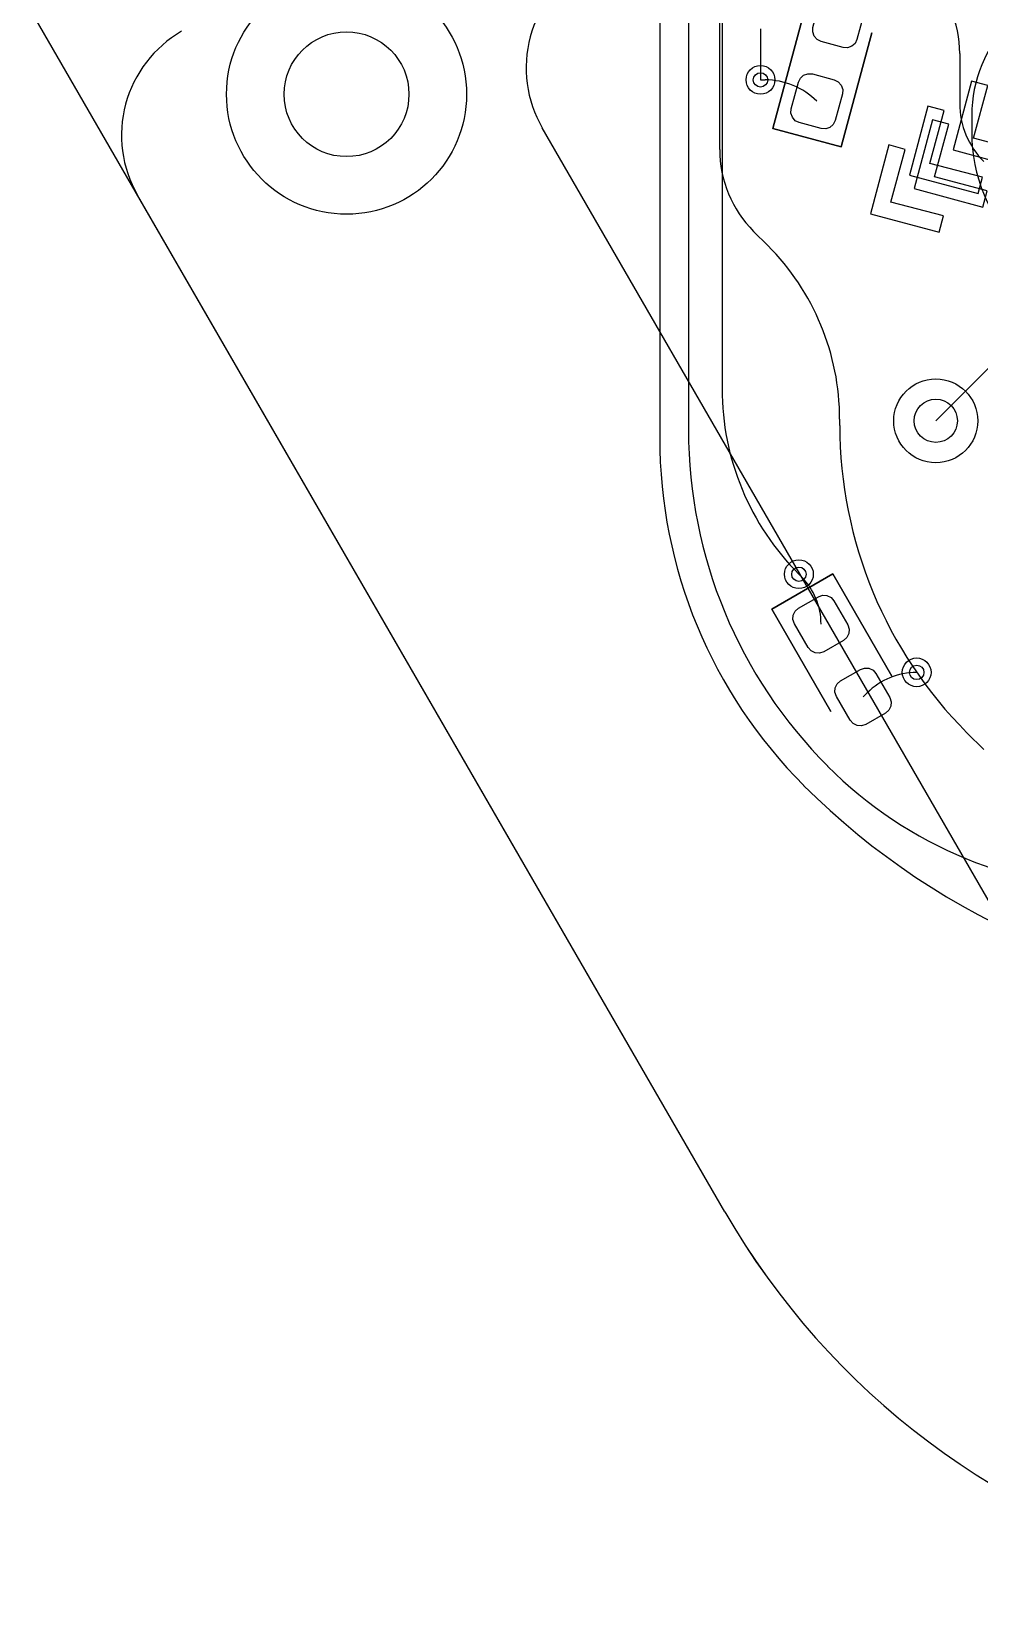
# Model space of a CAD drawing. Header units: millimetres. Extents: x -220 to 263, y -14 to 135.
# Drawn here: x 9.43 to 29.19, y -14.29 to 18.31 of the extents above; entities that cross this region are included whole.
import ezdxf

# ---------------------------------------------------------------- set-up
doc = ezdxf.new("R2010")
doc.units = ezdxf.units.MM
doc.layers.get('0').update_dxf_attribs({"color": 96, "lineweight": 25, "true_color": 0x008000})
for name, color, linetype, lineweight, true_color in [('livello 10', 6, 'Continuous', 25, 0xff00ff), ('livello 11', 30, 'Continuous', 25, 0xff7f00), ('livello 8', 18, 'Continuous', 25, 0x000000), ('livello 9', 18, 'Continuous', 25, 0x000000)]:
    doc.layers.add(name, color=color, linetype=linetype, lineweight=lineweight, true_color=true_color)

msp = doc.modelspace()

# ---------------------------------------------------------------- linework, layer by layer
msp.add_line((23.879, -6.286), (9.433, 18.733))
msp.add_circle((16, 17), 2.5)
msp.add_arc((37.735, 1.714), 16, 210, 302.3968)
at = {"layer": 'livello 10'}
msp.add_line((23.879, -6.286), (11.648, 14.897), dxfattribs=at)
at = {"layer": 'livello 10', "flags": 128}
msp.add_lwpolyline([(30.807, -2.287), (20.077, 16.299)], dxfattribs=at)
at = {"layer": 'livello 10'}
msp.add_circle((16, 17), 1.3, dxfattribs=at)
for centre, radius, start, end in [((22.242, 17.549), 2.5, 120, 210), ((13.813, 16.147), 2.5, 120, 210), ((37.735, 1.714), 16, 210, 302.3968)]:
    msp.add_arc(centre, radius, start, end, dxfattribs=at)
at = {"layer": 'livello 11', "color": 250, "true_color": 0x2f2d31, "flags": 128}
msp.add_lwpolyline([(23.879, -6.286), (9.433, 18.733)], dxfattribs=at)
at = {"layer": 'livello 11', "color": 139, "true_color": 0x174d58, "flags": 128}
for points in [[(24.883, 16.286), (25.52, 18.662)], [(26.94, 18.281), (26.303, 15.905)], [(30.159, 15.794), (29.059, 16.085), (29.357, 17.184), (29.019, 17.274), (28.634, 15.84), (30.069, 15.456), (30.159, 15.794)], [(29.25, 15.269), (28.15, 15.56), (28.448, 16.659), (28.109, 16.749), (27.724, 15.315), (29.159, 14.93), (29.25, 15.269)], [(26.303, 15.905), (24.883, 16.286)], [(24.856, 6.269), (26.129, 7.004)], [(26.129, 7.004), (27.359, 4.874)], [(26.086, 4.139), (24.856, 6.269)]]:
    msp.add_lwpolyline(points, dxfattribs=at)
at = {"layer": 'livello 11', "color": 168, "true_color": 0x0d115e, "flags": 128}
for points in [[(25.52, 18.662), (24.883, 16.286)], [(26.303, 15.905), (26.94, 18.281)], [(29.347, 14.988), (28.247, 15.279), (28.545, 16.377), (28.207, 16.468), (27.822, 15.033), (29.257, 14.649), (29.347, 14.988)], [(24.883, 16.286), (26.303, 15.905)], [(28.438, 14.463), (27.338, 14.754), (27.636, 15.852), (27.297, 15.943), (26.912, 14.508), (28.347, 14.124), (28.438, 14.463)], [(26.129, 7.004), (24.856, 6.269)], [(27.359, 4.874), (26.129, 7.004)], [(24.856, 6.269), (26.086, 4.139)]]:
    msp.add_lwpolyline(points, dxfattribs=at)
at = {"layer": 'livello 11', "color": 250, "true_color": 0x2f2d31, "flags": 128}
msp.add_lwpolyline([(23.879, -6.286, 0.426518), (46.307, -11.796)], format="xyb", dxfattribs=at)
at = {"layer": 'livello 11', "color": 250, "true_color": 0x2f2d31}
msp.add_circle((16, 17), 2.5, dxfattribs=at)
at = {"layer": 'livello 8', "color": 163, "true_color": 0x4d7fc4, "flags": 128}
for points in [[(28.772, 17.849, 0.198913), (28.065, 19.556)], [(25.796, 16.854, 0.198912), (24.721, 17.299)], [(28.773, 16.806, 0.198912), (29.273, 15.599)], [(23.823, 10.862, 0.198912), (25.423, 6.999)], [(22.523, 9.842, 0.198912), (25.523, 2.599)], [(23.123, 10, 0.198912), (26.023, 2.999)], [(25.885, 5.957, 0.198913), (25.475, 6.946)], [(27.877, 4.953, 0.198912), (26.845, 4.526)], [(26.022, 2.999, 0.198913), (32.299, 0.399)], [(25.522, 2.599, 0.198912), (36.386, -1.901)]]:
    msp.add_lwpolyline(points, format="xyb", dxfattribs=at)
for points in [[(23.823, 19.099), (23.823, 10.862)], [(25.884, 18.098), (25.801, 18.139), (25.739, 18.209), (25.71, 18.297), (25.716, 18.389), (25.865, 18.945), (25.906, 19.028), (25.975, 19.089), (26.063, 19.119), (26.155, 19.113), (26.614, 18.99), (26.697, 18.949), (26.758, 18.879), (26.788, 18.791), (26.782, 18.699), (26.633, 18.143), (26.592, 18.06), (26.523, 17.999), (26.435, 17.969), (26.342, 17.976), (25.884, 18.098)], [(22.523, 18.739), (22.523, 9.842)], [(23.123, 18.722), (23.123, 10)], [(24.623, 18.363), (24.623, 17.299)], [(28.773, 17.849), (28.773, 16.806)], [(24.623, 17.299), (24.721, 17.299)], [(25.431, 16.408), (25.348, 16.449), (25.287, 16.519), (25.257, 16.607), (25.263, 16.699), (25.412, 17.254), (25.453, 17.338), (25.522, 17.399), (25.61, 17.428), (25.703, 17.422), (26.161, 17.299), (26.244, 17.258), (26.306, 17.189), (26.335, 17.101), (26.329, 17.009), (26.18, 16.453), (26.139, 16.37), (26.07, 16.309), (25.982, 16.279), (25.89, 16.285), (25.431, 16.408)], [(25.475, 6.946), (25.423, 6.999)], [(25.828, 6.53), (25.916, 6.56), (26.008, 6.554), (26.092, 6.513), (26.153, 6.443), (26.44, 5.945), (26.47, 5.857), (26.464, 5.765), (26.423, 5.682), (26.353, 5.621), (25.942, 5.383), (25.854, 5.354), (25.762, 5.36), (25.678, 5.401), (25.617, 5.47), (25.33, 5.968), (25.3, 6.056), (25.306, 6.148), (25.347, 6.232), (25.417, 6.293), (25.828, 6.53)], [(26.703, 5.015), (26.791, 5.044), (26.883, 5.038), (26.967, 4.997), (27.028, 4.928), (27.315, 4.43), (27.345, 4.342), (27.339, 4.249), (27.298, 4.166), (27.228, 4.105), (26.817, 3.868), (26.729, 3.838), (26.637, 3.844), (26.553, 3.885), (26.492, 3.955), (26.205, 4.453), (26.175, 4.54), (26.181, 4.633), (26.222, 4.716), (26.292, 4.777), (26.703, 5.015)], [(26.76, 4.441), (26.845, 4.526)]]:
    msp.add_lwpolyline(points, dxfattribs=at)
at = {"layer": 'livello 8', "color": 7, "true_color": 0xececec}
for centre in [(24.623, 17.299), (25.423, 6.999), (27.877, 4.953)]:
    msp.add_circle(centre, 0.3, dxfattribs=at)
at = {"layer": 'livello 8', "color": 7}
for centre, radius in [((24.623, 17.299), 0.15), ((28.274, 10.195), 0.45), ((28.274, 10.195), 0.45), ((25.423, 6.999), 0.15), ((27.877, 4.953), 0.15)]:
    msp.add_circle(centre, radius, dxfattribs=at)
at = {"layer": 'livello 8', "color": 163, "true_color": 0x4d7fc4}
msp.add_circle((28.274, 10.195), 0.875, dxfattribs=at)
msp.add_circle((28.274, 10.195), 0.875, dxfattribs=at)
at = {"layer": 'livello 9', "color": 22, "true_color": 0xc83434, "flags": 128}
for points in [[(23.773, 15.849), (23.773, 19.099)], [(25.884, 18.098), (25.801, 18.139), (25.739, 18.209), (25.71, 18.297), (25.716, 18.389), (25.865, 18.945), (25.906, 19.028), (25.975, 19.089), (26.063, 19.119), (26.155, 19.113), (26.614, 18.99), (26.697, 18.949), (26.758, 18.879), (26.788, 18.791), (26.782, 18.699), (26.633, 18.143), (26.592, 18.06), (26.523, 17.999), (26.435, 17.969), (26.342, 17.976), (25.884, 18.098)], [(24.623, 17.299), (24.721, 17.299)], [(25.431, 16.408), (25.348, 16.449), (25.287, 16.519), (25.257, 16.607), (25.263, 16.699), (25.412, 17.254), (25.453, 17.338), (25.522, 17.399), (25.61, 17.428), (25.703, 17.422), (26.161, 17.299), (26.244, 17.258), (26.306, 17.189), (26.335, 17.101), (26.329, 17.009), (26.18, 16.453), (26.139, 16.37), (26.07, 16.309), (25.982, 16.279), (25.89, 16.285), (25.431, 16.408)], [(29.023, 16.561), (29.023, 16.199)], [(24.773, 13.849), (24.48, 14.142)], [(28.274, 10.195), (29.499, 11.42)], [(26.273, 10.099), (26.273, 10.228)], [(25.475, 6.946), (25.423, 6.999)], [(25.828, 6.53), (25.916, 6.56), (26.008, 6.554), (26.092, 6.513), (26.153, 6.443), (26.44, 5.945), (26.47, 5.857), (26.464, 5.765), (26.423, 5.682), (26.353, 5.621), (25.942, 5.383), (25.854, 5.354), (25.762, 5.36), (25.678, 5.401), (25.617, 5.47), (25.33, 5.968), (25.3, 6.056), (25.306, 6.148), (25.347, 6.232), (25.417, 6.293), (25.828, 6.53)], [(26.703, 5.015), (26.791, 5.044), (26.883, 5.038), (26.967, 4.997), (27.028, 4.928), (27.315, 4.43), (27.345, 4.342), (27.339, 4.249), (27.298, 4.166), (27.228, 4.105), (26.817, 3.868), (26.729, 3.838), (26.637, 3.844), (26.553, 3.885), (26.492, 3.955), (26.205, 4.453), (26.175, 4.54), (26.181, 4.633), (26.222, 4.716), (26.292, 4.777), (26.703, 5.015)], [(26.76, 4.441), (26.845, 4.526)], [(29.273, 3.349), (28.924, 3.697)]]:
    msp.add_lwpolyline(points, dxfattribs=at)
for points in [[(29.828, 18.504, 0.19892), (29.023, 16.561)], [(25.796, 16.854, 0.198912), (24.721, 17.299)], [(29.023, 16.199, 0.198907), (30.012, 13.809)], [(23.773, 15.849, 0.198913), (24.48, 14.142)], [(26.272, 10.228, 0.19891), (24.773, 13.849)], [(26.273, 10.099, 0.198913), (28.924, 3.697)], [(25.885, 5.957, 0.198913), (25.475, 6.946)], [(27.877, 4.953, 0.198912), (26.845, 4.526)]]:
    msp.add_lwpolyline(points, format="xyb", dxfattribs=at)
at = {"layer": 'livello 9', "color": 7, "true_color": 0xececec}
for centre in [(24.623, 17.299), (25.423, 6.999), (27.877, 4.953)]:
    msp.add_circle(centre, 0.3, dxfattribs=at)
at = {"layer": 'livello 9', "color": 7}
for centre, radius in [((24.623, 17.299), 0.15), ((28.274, 10.195), 0.45), ((28.274, 10.195), 0.45), ((25.423, 6.999), 0.15), ((27.877, 4.953), 0.15)]:
    msp.add_circle(centre, radius, dxfattribs=at)
at = {"layer": 'livello 9', "color": 22, "true_color": 0xc83434}
msp.add_circle((28.274, 10.195), 0.875, dxfattribs=at)
msp.add_circle((28.274, 10.195), 0.875, dxfattribs=at)

doc.saveas('drawing.dxf')
